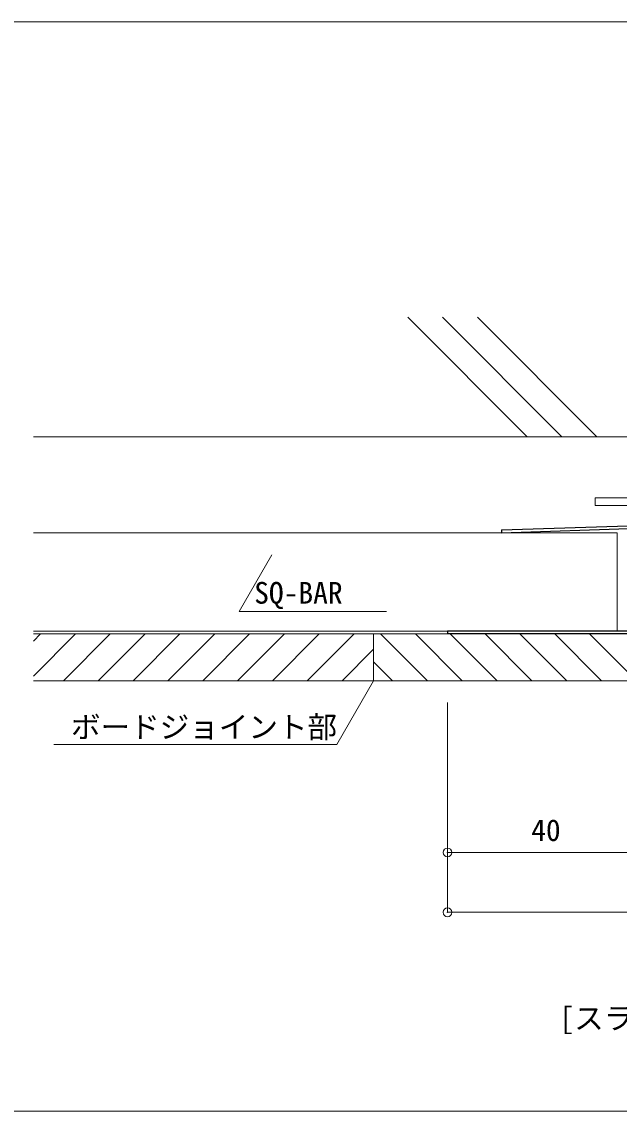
# Model space of a CAD drawing. Units: millimetres on the paper, enlarged 20 times, with parts at other scales. Extents: x -3900 to 3900, y -2694 to 2650.
# Drawn here: x 1861 to 2670, y -597 to 877 of the extents above; entities that cross this region are included whole.
import ezdxf
from ezdxf.enums import TextEntityAlignment as Align

# ---------------------------------------------------------------- set-up
doc = ezdxf.new("R2010")
doc.units = ezdxf.units.MM
doc.header["$LTSCALE"] = 20
doc.header["$PDMODE"] = 32
doc.header["$PDSIZE"] = 12
for name, color, linetype, lineweight in [('2-2_野縁受け', 3, 'Continuous', 18), ('2-3_野縁', 2, 'Continuous', 25), ('2-5_寸法', 4, 'Continuous', 9), ('2-6_文字', 7, 'Continuous', 18), ('2-9_躯体他', 4, 'Continuous', 9), ('2-B_補強金具・金具・その他', 3, 'Continuous', 18), ('2-D_パネル', 4, 'Continuous', 9), ('F-3_野縁', 3, 'Continuous', 18)]:
    doc.layers.add(name, color=color, linetype=linetype, lineweight=lineweight)
doc.styles.add('ＭＳ ゴシック', font='')
doc.styles.get('ＭＳ ゴシック').set_extended_font_data('MS Gothic')

msp = doc.modelspace()

# ---------------------------------------------------------------- linework, layer by layer
at = {"layer": '2-2_野縁受け'}
for p, q in [((2666.72, 185.74), (1876.4, 185.74)), ((2666.72, 52.4), (2666.72, 185.74)), ((2666.72, 52.4), (1876.4, 52.4))]:
    msp.add_line(p, q, dxfattribs=at)
at = {"layer": '2-3_野縁'}
for p, q in [((2510.26, 189.4), (2695.46, 195.4)), ((2695.72, 48.74), (2437.05, 48.74))]:
    msp.add_line(p, q, dxfattribs=at)
for points in [[(2510.26, 189.4), (2510.38, 185.74), (2695.58, 191.73)], [(2695.72, 52.4), (2437.05, 52.4), (2437.05, 48.74)]]:
    msp.add_lwpolyline(points, dxfattribs=at)
at = {"layer": '2-5_寸法'}
for p, q in [((2437.05, -246.71), (2437.05, -43.96)), ((2437.05, -327.64), (2437.05, -246.71)), ((2437.05, -327.64), (3237.05, -327.64))]:
    msp.add_line(p, q, dxfattribs=at)
msp.add_lwpolyline([(2437.05, -246.71), (2441.08, -246.71), (2703.65, -246.71)], dxfattribs=at)
for p in [(2437.05, -246.71), (2437.05, -327.64)]:
    msp.add_point(p, dxfattribs=at)
at = {"layer": '2-6_文字'}
for p, q in [((2155.1, 79.01), (2199.41, 155.76)), ((2155.1, 79.01), (2354.64, 79.01)), ((2337.05, -14.6), (2287.42, -100.57)), ((2287.42, -100.57), (1904.25, -100.57))]:
    msp.add_line(p, q, dxfattribs=at)
at = {"layer": '2-9_躯体他'}
for p, q in [((2383.2, 476.99), (2544.79, 315.4)), ((2430.34, 476.99), (2591.93, 315.4)), ((2477.48, 476.99), (2639.07, 315.4)), ((1876.4, 315.4), (3469.41, 315.4))]:
    msp.add_line(p, q, dxfattribs=at)
at = {"layer": '2-B_補強金具・金具・その他'}
for p, q in [((2637.05, 233.07), (2637.05, 222.4)), ((2788.38, 233.07), (2637.05, 233.07)), ((3037.05, 222.4), (2637.05, 222.4))]:
    msp.add_line(p, q, dxfattribs=at)
at = {"layer": '2-D_パネル'}
for p, q in [((1876.4, 48.74), (3469.41, 48.74)), ((1876.4, -8.23), (1933.36, 48.74)), ((1876.4, 38.91), (1886.22, 48.74)), ((1917.17, -14.6), (1980.5, 48.74)), ((1964.31, -14.6), (2027.64, 48.74)), ((2011.45, -14.6), (2074.78, 48.74)), ((2058.59, -14.6), (2121.92, 48.74)), ((2105.73, -14.6), (2169.06, 48.74)), ((2152.87, -14.6), (2216.2, 48.74)), ((2200.01, -14.6), (2263.34, 48.74)), ((2247.15, -14.6), (2310.48, 48.74)), ((2337.05, 48.74), (2337.05, -14.6)), ((2346.54, 48.74), (2409.87, -14.6)), ((2393.68, 48.74), (2457.01, -14.6)), ((2440.82, 48.74), (2504.16, -14.6)), ((2487.96, 48.74), (2551.3, -14.6)), ((2535.1, 48.74), (2598.44, -14.6)), ((2582.24, 48.74), (2645.58, -14.6)), ((2629.38, 48.74), (2692.72, -14.6)), ((2294.29, -14.6), (2337.05, 28.16)), ((2337.05, 11.09), (2362.73, -14.6)), ((1876.4, -14.6), (3469.41, -14.6))]:
    msp.add_line(p, q, dxfattribs=at)
at = {"layer": 'F-3_野縁'}
for p, q in [((40, 876.67), (3820, 876.67)), ((40, -596.67), (3820, -596.67))]:
    msp.add_line(p, q, dxfattribs=at)

# ---------------------------------------------------------------- texts
at = {"layer": '2-5_寸法', "color": 7, "style": 'ＭＳ ゴシック'}
msp.add_text('40', height=29.33, dxfattribs=at).set_placement((2550.35, -240.04), align=Align.BOTTOM_LEFT)
at = {"layer": '2-6_文字', "style": 'ＭＳ ゴシック'}
for s, p in [('SQ-BAR', (2175.35, 80.94)), ('ボードジョイント部', (1927.42, -100.57)), ('[スラブとの隙間が少ない場合]', (2588.57, -494.43))]:
    msp.add_text(s, height=29.33, dxfattribs=at).set_placement(p, align=Align.BOTTOM_LEFT)

doc.saveas('drawing.dxf')
